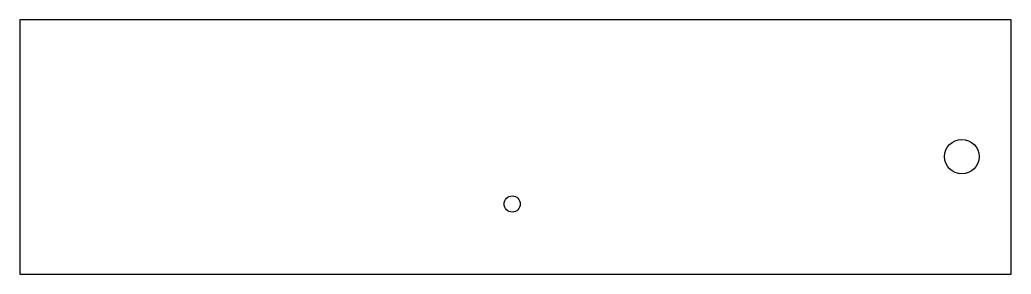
# Model space of a CAD drawing. Header units: millimetres. Extents: x 0 to 284, y 0 to 73.
import ezdxf

# ---------------------------------------------------------------- set-up
doc = ezdxf.new("R2010")
doc.units = ezdxf.units.MM
doc.layers.add('CUT', color=7, linetype='Continuous')

msp = doc.modelspace()

# ---------------------------------------------------------------- linework, layer by layer
at = {"layer": 'CUT'}
for p, q in [((284.33, 73.03), (0, 73.03)), ((0, 73.03), (0, 0)), ((284.33, 0), (284.33, 73.03)), ((0, 0), (284.33, 0))]:
    msp.add_line(p, q, dxfattribs=at)
for centre, radius in [((270.18, 33.76), 4.94), ((141.22, 20.15), 2.32)]:
    msp.add_circle(centre, radius, dxfattribs=at)

doc.saveas('drawing.dxf')
